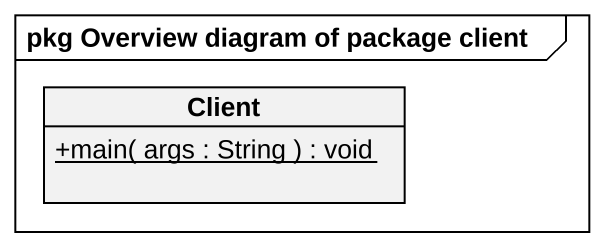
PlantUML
@startuml
mainframe pkg Overview diagram of package client
hide circle
hide empty members
skinparam classAttributeIconSize 0
class Client {
  {static} +main( args : String ) : void
}
@enduml
